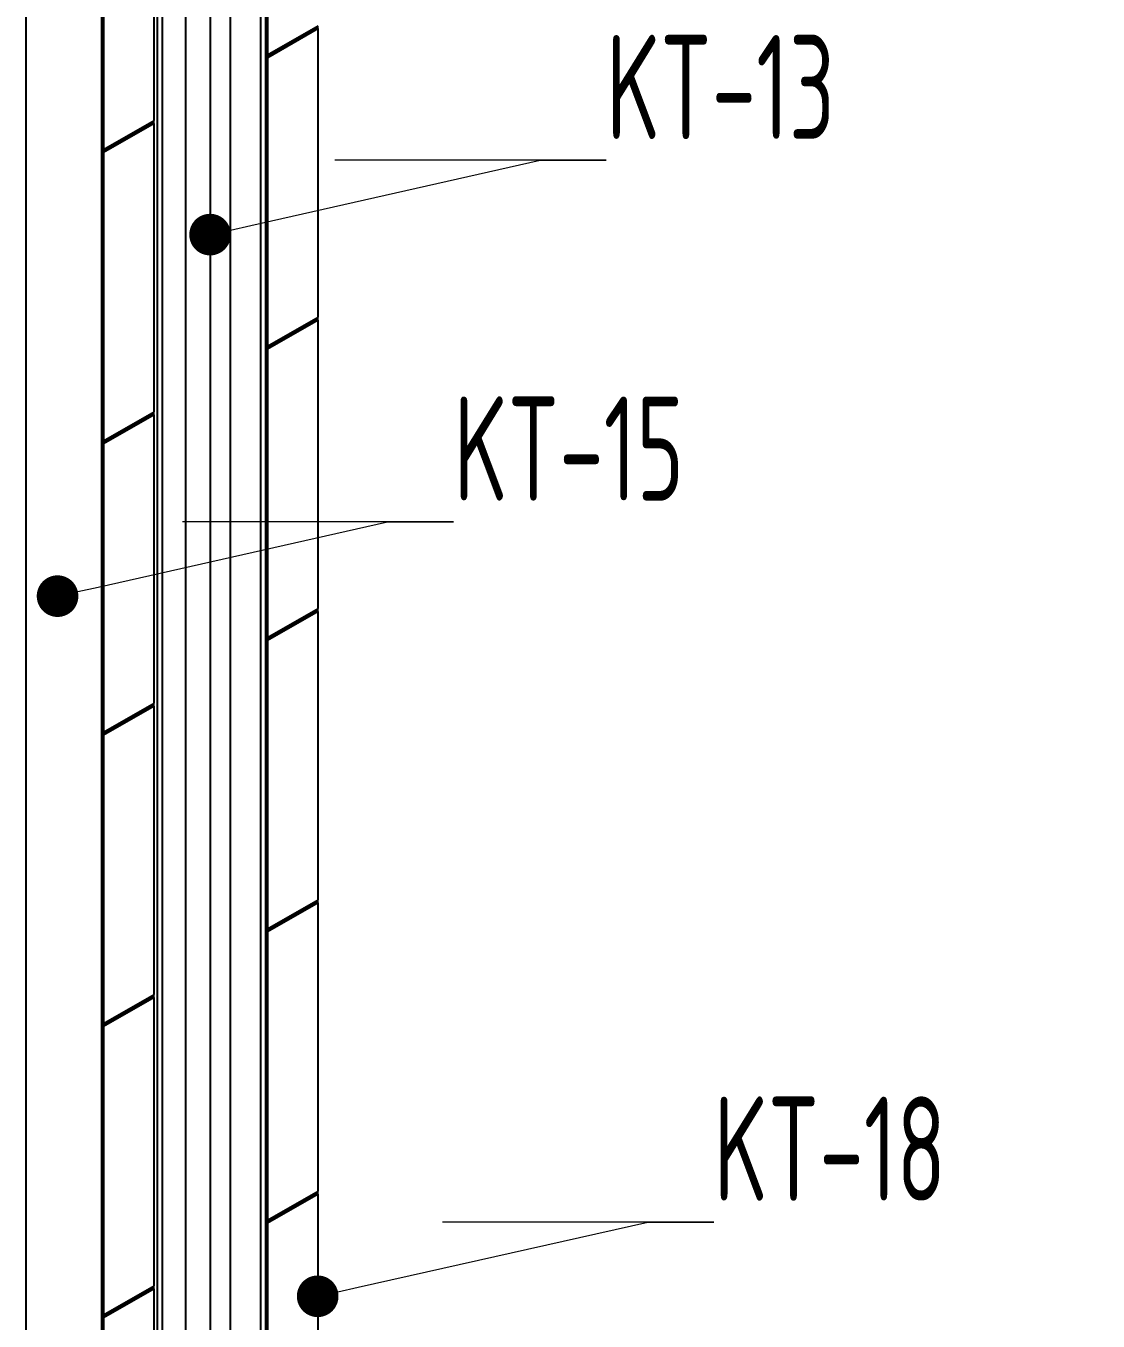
# Model space of a CAD drawing. Header units: millimetres. Extents: x -46397 to 283259, y -8690 to 23983.
# Drawn here: x 218015.9 to 218376.5, y -708.5 to -272.9 of the extents above; entities that cross this region are included whole.
import ezdxf
from ezdxf import colors
from ezdxf.entities.mleader import LeaderData, LeaderLine
from ezdxf.math import Vec2, Vec3

# ---------------------------------------------------------------- set-up
doc = ezdxf.new("R2010")
doc.units = ezdxf.units.MM
doc.layers.add('Long_AM_Visible', color=30, linetype='Continuous', lineweight=25)
doc.styles.add('Long_Text', font='isocp.shx', dxfattribs={"width": 0.7})

# ---------------------------------------------------------------- blocks, each defined once
blk = doc.blocks.new('sfsdfds')
at = {"layer": 'Long_AM_Visible'}
for p, q in [((-40.94, 10.15), (-40.94, -544.41)), ((-28.21, 2.8), (-28.21, -551.76)), ((-9.97, -9.22), (-9.97, -520.65)), ((-14.11, -13.11), (-14.11, -513.79)), ((-0.63, -15.19), (-0.63, -507.92)), ((-6.6, -15.85), (-6.6, -517.44)), ((-1.48, -16.6), (-1.48, -508.41)), ((-18.88, -20.71), (-18.88, -518.45)), ((-18, -20.2), (-18, -517.94)), ((-28.21, -25.12), (-28.21, -523.97)), ((-0.3, -161.48), (-0.3, -185.24)), ((-19.39, -196.27), (-19.39, -172.5)), ((-27.87, -177.4), (-27.87, -201.17)), ((-0.3, -185.24), (8.19, -180.34)), ((8.11, -180.39), (8.11, -180.79)), ((8.11, -180.79), (-0.38, -185.68)), ((8.19, -180.83), (-0.3, -185.73)), ((8.11, -180.79), (8.19, -180.83)), ((8.19, -229.33), (8.19, -180.83)), ((-0.38, -185.19), (-0.3, -185.24)), ((-0.38, -185.68), (-0.38, -185.19)), ((-0.3, -185.73), (-0.38, -185.68)), ((-0.3, -185.73), (-0.3, -234.23)), ((-19.47, -196.71), (-27.96, -201.61)), ((-27.87, -201.17), (-19.39, -196.27)), ((-19.39, -196.76), (-27.87, -201.66)), ((-19.47, -196.32), (-19.47, -196.71)), ((-19.47, -196.71), (-19.39, -196.76)), ((-19.39, -245.26), (-19.39, -196.76)), ((-27.96, -201.12), (-27.87, -201.17)), ((-27.96, -201.61), (-27.96, -201.12)), ((-27.87, -201.66), (-27.96, -201.61)), ((-27.87, -201.66), (-27.87, -250.16)), ((8.11, -229.78), (-0.38, -234.67)), ((-0.3, -234.23), (8.19, -229.33)), ((8.19, -229.82), (-0.3, -234.72)), ((8.11, -229.38), (8.11, -229.78)), ((8.11, -229.78), (8.19, -229.82)), ((8.19, -278.32), (8.19, -229.82)), ((-0.38, -234.18), (-0.3, -234.23)), ((-0.38, -234.67), (-0.38, -234.18)), ((-0.3, -234.72), (-0.38, -234.67)), ((-0.3, -234.72), (-0.3, -283.22)), ((-19.47, -245.7), (-27.96, -250.6)), ((-27.87, -250.16), (-19.39, -245.26)), ((-19.39, -245.75), (-27.87, -250.65)), ((-19.47, -245.31), (-19.47, -245.7)), ((-19.47, -245.7), (-19.39, -245.75)), ((-19.39, -294.25), (-19.39, -245.75)), ((-27.96, -250.11), (-27.87, -250.16)), ((-27.96, -250.6), (-27.96, -250.11)), ((-27.87, -250.65), (-27.96, -250.6)), ((-27.87, -250.65), (-27.87, -299.14)), ((-0.3, -283.22), (8.19, -278.32)), ((8.11, -278.37), (8.11, -278.77)), ((8.11, -278.77), (-0.38, -283.66)), ((8.19, -278.81), (-0.3, -283.71)), ((8.11, -278.77), (8.19, -278.81)), ((8.19, -327.31), (8.19, -278.81)), ((-0.38, -283.17), (-0.3, -283.22)), ((-0.38, -283.66), (-0.38, -283.17)), ((-0.3, -283.71), (-0.38, -283.66)), ((-0.3, -283.71), (-0.3, -332.21)), ((-19.47, -294.69), (-27.96, -299.59)), ((-27.87, -299.14), (-19.39, -294.25)), ((-19.39, -294.74), (-27.87, -299.63)), ((-19.47, -294.29), (-19.47, -294.69)), ((-19.47, -294.69), (-19.39, -294.74)), ((-19.39, -343.24), (-19.39, -294.74)), ((-27.96, -299.1), (-27.87, -299.14)), ((-27.96, -299.59), (-27.96, -299.1)), ((-27.87, -299.63), (-27.96, -299.59)), ((-27.87, -299.63), (-27.87, -348.13)), ((8.11, -327.75), (-0.38, -332.65)), ((-0.3, -332.21), (8.19, -327.31)), ((8.19, -327.8), (-0.3, -332.7)), ((8.11, -327.36), (8.11, -327.75)), ((8.11, -327.75), (8.19, -327.8)), ((8.19, -376.3), (8.19, -327.8)), ((-0.38, -332.16), (-0.3, -332.21)), ((-0.38, -332.65), (-0.38, -332.16)), ((-0.3, -332.7), (-0.38, -332.65)), ((-0.3, -332.7), (-0.3, -381.2)), ((-19.47, -343.68), (-27.96, -348.58)), ((-27.87, -348.13), (-19.39, -343.24)), ((-19.39, -343.73), (-27.87, -348.62)), ((-19.47, -343.28), (-19.47, -343.68)), ((-19.47, -343.68), (-19.39, -343.73)), ((-19.39, -392.23), (-19.39, -343.73)), ((-27.96, -348.09), (-27.87, -348.13)), ((-27.96, -348.58), (-27.96, -348.09)), ((-27.87, -348.62), (-27.96, -348.58)), ((-27.87, -348.62), (-27.87, -397.12)), ((8.11, -376.74), (-0.38, -381.64)), ((-0.3, -381.2), (8.19, -376.3)), ((8.11, -376.35), (8.11, -376.74)), ((8.11, -376.74), (8.19, -376.79)), ((8.19, -376.79), (-0.3, -381.69)), ((8.19, -425.05), (8.19, -376.79)), ((-0.38, -381.15), (-0.3, -381.2)), ((-0.38, -381.64), (-0.38, -381.15)), ((-0.3, -381.69), (-0.38, -381.64)), ((-0.3, -381.69), (-0.3, -429.95)), ((-19.47, -392.67), (-27.96, -397.57)), ((-27.87, -397.12), (-19.39, -392.23)), ((-19.39, -392.72), (-27.87, -397.61)), ((-19.47, -392.27), (-19.47, -392.67)), ((-19.47, -392.67), (-19.39, -392.72)), ((-19.39, -440.97), (-19.39, -392.72)), ((-27.96, -397.08), (-27.87, -397.12)), ((-27.96, -397.57), (-27.96, -397.08)), ((-27.87, -397.61), (-27.96, -397.57)), ((-27.87, -397.61), (-27.87, -445.87))]:
    blk.add_line(p, q, dxfattribs=at)
blk = doc.blocks.new('_Dot')
at = {"color": 0, "linetype": 'ByBlock', "lineweight": -2}
blk.add_line((-0.5, 0), (-1, 0), dxfattribs=at)
at = {"color": 0, "linetype": 'ByBlock', "const_width": 0.5}
blk.add_lwpolyline([(-0.25, 0, 1), (0.25, 0, 1)], format="xyb", close=True, dxfattribs=at)

msp = doc.modelspace()

# ---------------------------------------------------------------- block references
at = {"layer": 'Long_AM_Visible', "xscale": 2, "yscale": 2, "zscale": 2}
msp.add_blockref('sfsdfds', (218097.76, 87.84), dxfattribs=at)

# ---------------------------------------------------------------- leaders
at = {"layer": 'Long_AM_Visible'}
ml = msp.add_multileader_mtext('Standard', dxfattribs=at)
ml.set_content('KT-13', color=2, style='Long_Text')
ml.set_leader_properties(color=3, lineweight=9)
ml.set_arrow_properties(name='DOT')
ml.build(insert=Vec2(0, 0))
ml.multileader.update_dxf_attribs({"text_left_attachment_type": 5, "text_right_attachment_type": 5, "dogleg_length": 22.17, "arrow_head_size": 14})
ctx = ml.context
ctx.base_point, ctx.char_height, ctx.arrow_head_size, ctx.landing_gap_size, ctx.plane_origin = Vec3(218211, -318.1), 35, 14, 0, Vec3(218248.02, -233.82)
ctx.left_attachment, ctx.right_attachment = 5, 5
notes = []
notes.append((ctx, [(1, (1, 1, 0), (218188.83, -318.1), (1, 0), 22.17, [(0, [(218077.82, -343.08)], 0, [])])]))
ctx.mtext.insert, ctx.mtext.width, ctx.mtext.defined_height, ctx.mtext.flow_direction = Vec3(218211, -275.96), 159.1431, 71.48, 5
ml = msp.add_multileader_mtext('Standard', dxfattribs=at)
ml.set_content('KT-15', color=2, style='Long_Text')
ml.set_leader_properties(color=3, lineweight=9)
ml.set_arrow_properties(name='DOT')
ml.build(insert=Vec2(0, 0))
ml.multileader.update_dxf_attribs({"text_left_attachment_type": 5, "text_right_attachment_type": 5, "dogleg_length": 22.17, "arrow_head_size": 14})
ctx = ml.context
ctx.base_point, ctx.char_height, ctx.arrow_head_size, ctx.landing_gap_size, ctx.plane_origin = Vec3(218159.71, -439.68), 35, 14, 0, Vec3(218196.73, -355.4)
ctx.left_attachment, ctx.right_attachment = 5, 5
notes.append((ctx, [(1, (1, 1, 0), (218137.54, -439.68), (1, 0), 22.17, [(0, [(218026.53, -464.66)], 0, [])])]))
ctx.mtext.insert, ctx.mtext.width, ctx.mtext.defined_height, ctx.mtext.flow_direction = Vec3(218159.71, -397.54), 159.1431, 71.48, 5
ml = msp.add_multileader_mtext('Standard', dxfattribs=at)
ml.set_content('KT-18', color=2, style='Long_Text')
ml.set_leader_properties(color=3, lineweight=9)
ml.set_arrow_properties(name='DOT')
ml.build(insert=Vec2(0, 0))
ml.multileader.update_dxf_attribs({"text_left_attachment_type": 5, "text_right_attachment_type": 5, "dogleg_length": 22.17, "arrow_head_size": 14})
ctx = ml.context
ctx.base_point, ctx.char_height, ctx.arrow_head_size, ctx.landing_gap_size, ctx.plane_origin = Vec3(218247.19, -675.14), 35, 14, 0, Vec3(218284.21, -590.85)
ctx.left_attachment, ctx.right_attachment = 5, 5
notes.append((ctx, [(1, (1, 1, 0), (218225.02, -675.14), (1, 0), 22.17, [(0, [(218114.01, -700.11)], 0, [])])]))
ctx.mtext.insert, ctx.mtext.width, ctx.mtext.defined_height, ctx.mtext.flow_direction = Vec3(218247.19, -632.99), 159.1431, 71.48, 5
for ctx, leaders in notes:
    for number, flags, end, landing, length, lines in leaders:
        leader = LeaderData()
        leader.index, (leader.has_last_leader_line, leader.has_dogleg_vector, leader.attachment_direction) = number, flags
        leader.last_leader_point, leader.dogleg_vector, leader.dogleg_length = Vec3(end), Vec3(landing), length
        for number, points, colour, breaks in lines:
            line = LeaderLine()
            line.index, line.vertices, line.color, line.breaks = number, Vec3.list(points), colors.encode_raw_color(colour), breaks
            leader.lines.append(line)
        ctx.leaders.append(leader)

doc.saveas('drawing.dxf')
